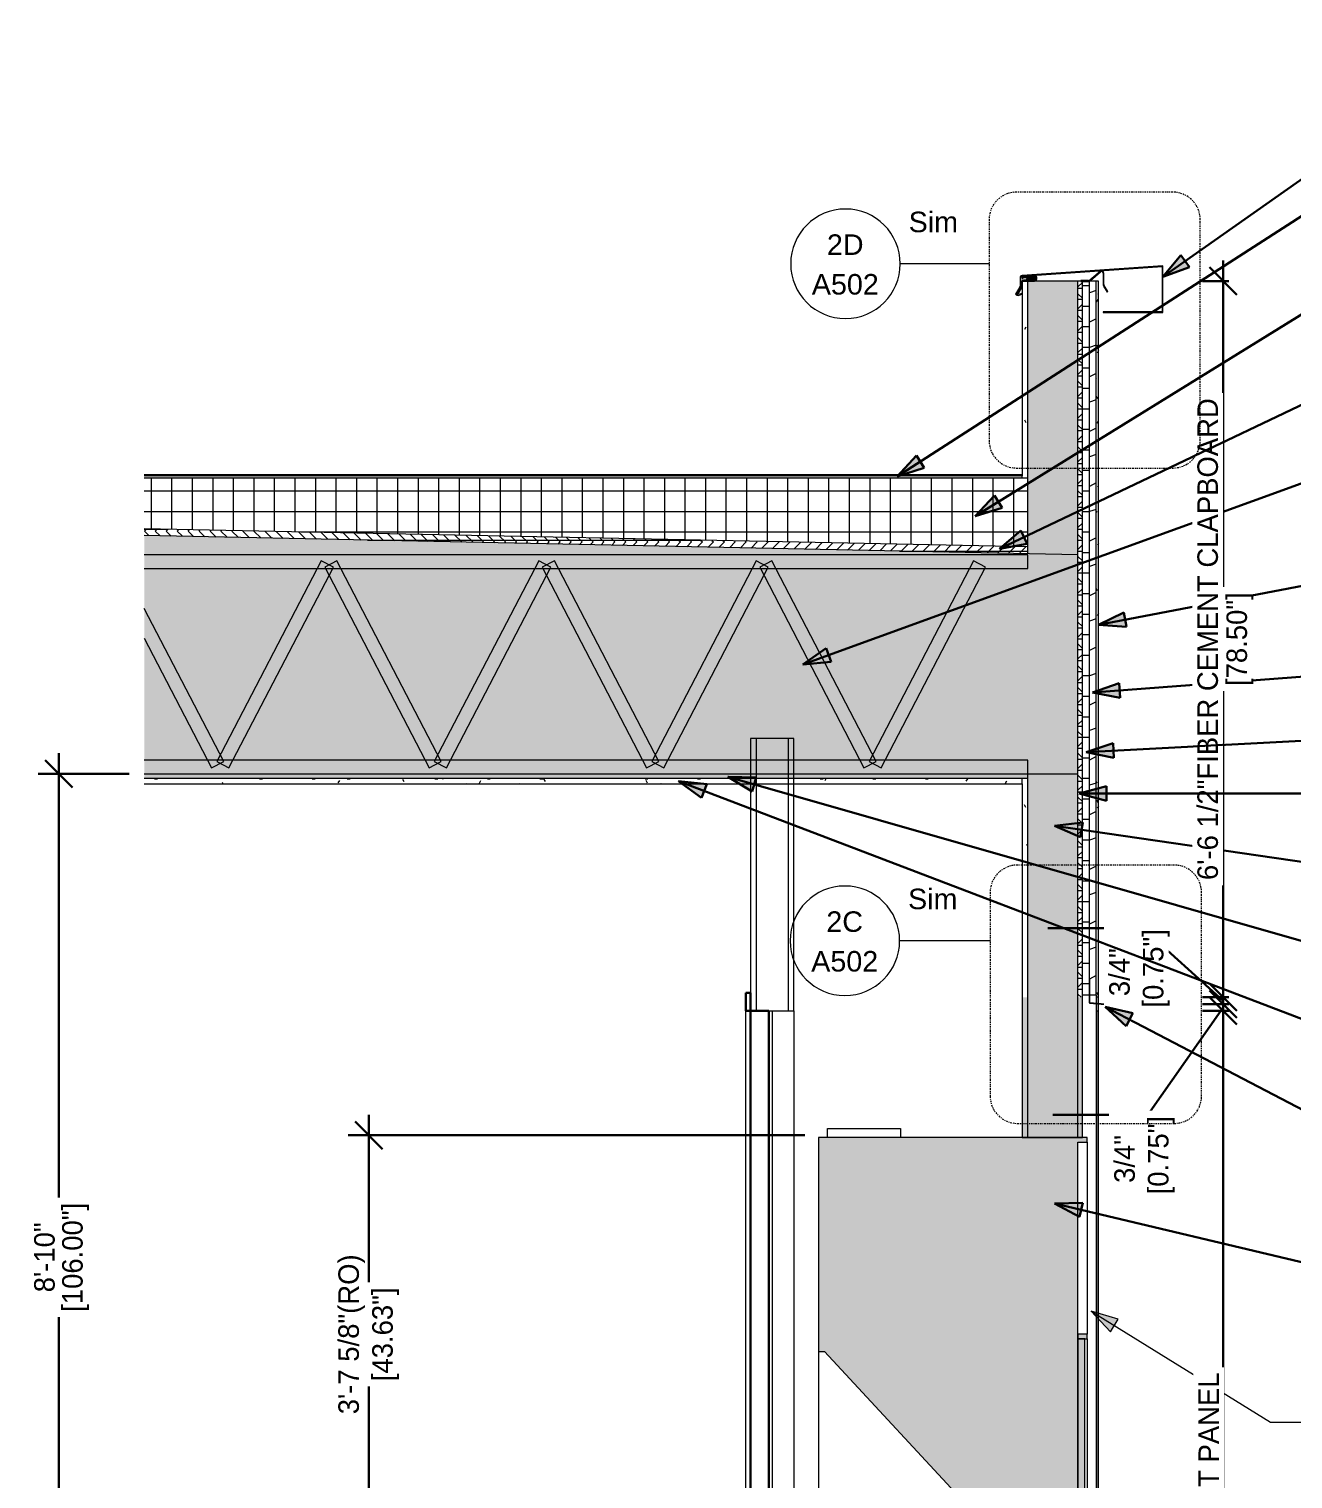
# Model space of a CAD drawing. Header units: inches. Extents: x 11989 to 12760, y -88 to 477.
# Drawn here: x 12000.9 to 12139.4, y 296.7 to 455.6 of the extents above; entities that cross this region are included whole.
import ezdxf

# ---------------------------------------------------------------- set-up
doc = ezdxf.new("R2010")
doc.units = ezdxf.units.IN
doc.header["$MEASUREMENT"] = 0
doc.linetypes.add('Dash Dot 3_16_', pattern=[0.3125, 0.1875, -0.0625, 0, -0.0625])
for name, color, linetype, lineweight in [('0-1', 7, 'Continuous', 5), ('0-2', 253, 'Continuous', 9), ('0-3', 55, 'Continuous', 9), ('A-ANNO-DIMS-1', 211, 'Continuous', 30), ('A-ANNO-NOTE', 131, 'Continuous', 9), ('A-ANNO-SYMB', 150, 'Continuous', 9), ('A-ANNO-SYMB-1', 150, 'Dash Dot 3_16_', 9), ('A-DOOR-1', 53, 'Continuous', 30), ('A-DOOR-FRAM-1', 53, 'Continuous', 30), ('A-DOOR-FRAM-2', 253, 'Continuous', 9), ('A-GENM', 5, 'Continuous', 9), ('A-GENM-1', 55, 'Continuous', 9), ('A-GENM-2', 253, 'Continuous', 9), ('A-GLAZ-1', 55, 'Continuous', 9), ('A-GLAZ-2', 45, 'Continuous', 9), ('A-GLAZ-3', 151, 'Continuous', 9), ('A-ROOF-1', 251, 'Continuous', 5), ('A-ROOF-2', 252, 'Continuous', 18), ('A-ROOF-3', 132, 'Continuous', 9), ('A-ROOF-4', 55, 'Continuous', 9), ('A-ROOF-PATT-1', 45, 'Continuous', 9), ('A-WALL-1', 253, 'Continuous', 9), ('A-WALL-2', 9, 'Continuous', 18), ('A-WALL-3', 254, 'Continuous', 9), ('A-WALL-5', 251, 'Continuous', 5), ('A-WALL-7', 55, 'Continuous', 9), ('A-WALL-8', 10, 'Continuous', 9), ('A-WALL-9', 113, 'Continuous', 9), ('A-WALL-PATT-1', 45, 'Continuous', 9), ('G-ANNO-TEXT', 231, 'Continuous', 30), ('S-BEAM-2', 7, 'Continuous', 9)]:
    doc.layers.add(name, color=color, linetype=linetype, lineweight=lineweight)
doc.styles.add('Arial', font='arial.ttf', dxfattribs={"height": 2.25})
doc.styles.add('Century Gothic', font='ufonts.com_century-gothic.ttf', dxfattribs={"height": 2.25})
doc.dimstyles.new('OD__1_16__Tol__', dxfattribs={"dimscale": 12, "dimtxt": 2.349379, "dimasz": 0.25, "dimexe": 0.1875, "dimexo": 0.125, "dimgap": 0.03125, "dimtad": 1, "dimdec": 4, "dimrnd": 0.0625, "dimzin": 3, "dimdsep": 46, "dimlunit": 4, "dimtxsty": 'Century Gothic', "dimblk1": 'OBLIQUE', "dimblk2": 'OBLIQUE', "dimsah": 1, "dimcen": 0.09, "dimdle": 0.1875, "dimazin": 0, "dimtfac": 1, "dimtdec": 4, "dimtix": 1, "dimtmove": 0, "dimatfit": 3, "dimfxl": 1, "dimtvp": 1, "dimtfill": 1, "dimfrac": 2, "dimtolj": 1, "dimtzin": 0, "dimlwd": 30, "dimlwe": 30, "dimarcsym": 2})
doc.dimstyles.new('OD__1_16__Tol___1', dxfattribs={"dimscale": 12, "dimtxt": 2.349379, "dimasz": 0.25, "dimexe": 0.1875, "dimexo": 0.125, "dimgap": 0.03125, "dimtad": 1, "dimdec": 4, "dimrnd": 0.0625, "dimzin": 3, "dimdsep": 46, "dimlunit": 4, "dimtxsty": 'Century Gothic', "dimblk1": 'OBLIQUE', "dimblk2": 'OBLIQUE', "dimsah": 1, "dimcen": 0.09, "dimdle": 0.1875, "dimazin": 0, "dimtfac": 1, "dimtdec": 4, "dimtix": 1, "dimtmove": 1, "dimatfit": 3, "dimfxl": 1, "dimtvp": 1, "dimtfill": 1, "dimfrac": 2, "dimtolj": 1, "dimtzin": 0, "dimlwd": 30, "dimlwe": 30, "dimarcsym": 2})
pattern_1 = [(0, (11008.554, 72), (0, 1.2), []), (315, (11008.554, 72), (1.1992531, 0), [1.696, -1.696]), (45, (11008.554, 72), (1.1992531, 0), [1.696, -1.696])]
pattern_2 = [(161.57, (11008.674, 72.12), (-0.960383694, -0.00039918), [0, -6.83, 0.758, 0]), (18.43, (11008.434, 72.12), (-0.960383694, 0.00039918), [0, -6.83, 0.758, 0]), (108.43, (11008.674, 72.12), (0.47951018, -2.4005264), [2.276, -5.312]), (71.57, (11008.434, 72.12), (0.47951018, 2.4005264), [2.276, -5.312])]
pattern_3 = [(0, (11008.554, 72), (7.68, 1.92), [0.317, -5.443, 0.317, -5.443, -30.72]), (0, (11008.554, 72), (7.68, 1.92), [-11.52, 0.317, -11.203, 0.317, -5.443, -13.44]), (0, (11008.554, 72), (7.68, 1.92), [-28.8, 0.317, -3.523, 0.317, -9.283]), (120, (11011.434, 72.96), (-5.5027688, 5.691075), [0.317, -5.443, 0.317, -5.443, -30.72]), (120, (11011.434, 72.96), (-5.5027688, 5.691075), [-11.52, 0.317, -11.203, 0.317, -5.443, -13.44]), (120, (11011.434, 72.96), (-5.5027688, 5.691075), [-28.8, 0.317, -3.523, 0.317, -9.283]), (240, (11012.394, 76.8), (-2.1772312, -7.611075), [0.317, -5.443, 0.317, -5.443, -30.72]), (240, (11012.394, 76.8), (-2.1772312, -7.611075), [-11.52, 0.317, -11.203, 0.317, -5.443, -13.44]), (240, (11012.394, 76.8), (-2.1772312, -7.611075), [-28.8, 0.317, -3.523, 0.317, -9.283])]
pattern_4 = [(0, (11008.554, 72), (0, 2.25), []), (90, (11008.554, 72), (-2.25, 1e-16), [])]

# ---------------------------------------------------------------- blocks, each defined once
blk = doc.blocks.new('SWING - SINGLE - FLUSH - SWING - 34_ x 80_ - WITH ACOUSTICAL SEAL-3983847-WALL SECTION - AT HVAC UNITS')
at = {"layer": 'A-DOOR-1'}
for p, q in [((12081.96, 216), (12079.96, 216)), ((12079.96, 216), (12079.96, 136)), ((12081.96, 136), (12081.96, 216)), ((12079.96, 136), (12081.96, 136))]:
    blk.add_line(p, q, dxfattribs=at)
at = {"layer": 'A-DOOR-FRAM-1'}
for p, q in [((12079.46, 218), (12079.46, 216)), ((12079.96, 218), (12079.46, 218)), ((12079.96, 216), (12079.96, 218)), ((12079.46, 216), (12079.96, 216))]:
    blk.add_line(p, q, dxfattribs=at)
at = {"layer": 'A-DOOR-FRAM-2'}
blk.add_line((12079.46, 136), (12079.46, 216), dxfattribs=at)
blk = doc.blocks.new('CTR - 1st Phase - Unit Layouts_rvt-1-WALL SECTION - AT HVAC UNITS')
at = {"layer": 'A-WALL-1'}
for p, q in [((12084.71, 377.87), (12079.96, 377.87)), ((12079.96, 377.87), (12079.96, 348)), ((12084.71, 348), (12084.71, 377.87)), ((12079.96, 348), (12084.71, 348))]:
    blk.add_line(p, q, dxfattribs=at)
at = {"layer": 'A-WALL-2'}
for p, q in [((12080.59, 377.87), (12080.59, 348)), ((12084.09, 377.87), (12084.09, 348))]:
    blk.add_line(p, q, dxfattribs=at)
at = {"layer": 'A-WALL-3'}
for p, q in [((12082.34, 348), (12082.34, 268)), ((12084.71, 348), (12084.71, 268))]:
    blk.add_line(p, q, dxfattribs=at)
at = {"layer": '0-2'}
blk.add_blockref('SWING - SINGLE - FLUSH - SWING - 34_ x 80_ - WITH ACOUSTICAL SEAL-3983847-WALL SECTION - AT HVAC UNITS', (0, 132), dxfattribs=at)
blk = doc.blocks.new('TRUSS - 24_-2435216-WALL SECTION - AT HVAC UNITS')
at = {"layer": 'S-BEAM-2'}
for p, q in [((12110.34, 266), (12013.52, 266)), ((12110.34, 264.5), (12110.34, 266)), ((12013.52, 264.5), (12110.34, 264.5)), ((12032.91, 265.35), (12021.47, 243.35)), ((12022.8, 242.65), (12034.24, 264.65)), ((12034.24, 264.65), (12032.91, 265.35)), ((12034.63, 265.35), (12033.3, 264.65)), ((12033.3, 264.65), (12044.73, 242.65)), ((12046.06, 243.35), (12034.63, 265.35)), ((12056.74, 265.35), (12045.3, 243.35)), ((12046.63, 242.65), (12058.07, 264.65)), ((12058.07, 264.65), (12056.74, 265.35)), ((12058.46, 265.35), (12057.13, 264.65)), ((12057.13, 264.65), (12068.56, 242.65)), ((12069.89, 243.35), (12058.46, 265.35)), ((12080.56, 265.35), (12069.13, 243.35)), ((12070.46, 242.65), (12081.9, 264.65)), ((12081.9, 264.65), (12080.56, 265.35)), ((12082.29, 265.35), (12080.96, 264.65)), ((12080.96, 264.65), (12092.39, 242.65)), ((12093.72, 243.35), (12082.29, 265.35)), ((12104.39, 265.35), (12092.96, 243.35)), ((12094.29, 242.65), (12105.72, 264.65)), ((12105.72, 264.65), (12104.39, 265.35)), ((12022.23, 243.35), (12013.52, 260.11)), ((12013.52, 256.86), (12020.9, 242.65)), ((12110.34, 243.5), (12013.52, 243.5)), ((12020.9, 242.65), (12022.23, 243.35)), ((12021.47, 243.35), (12022.8, 242.65)), ((12044.73, 242.65), (12046.06, 243.35)), ((12045.3, 243.35), (12046.63, 242.65)), ((12068.56, 242.65), (12069.89, 243.35)), ((12069.13, 243.35), (12070.46, 242.65)), ((12092.39, 242.65), (12093.72, 243.35)), ((12092.96, 243.35), (12094.29, 242.65)), ((12110.34, 242), (12110.34, 243.5)), ((12013.52, 242), (12110.34, 242))]:
    blk.add_line(p, q, dxfattribs=at)
blk = doc.blocks.new('CTR - 1st Phase - Structure_rvt-1-WALL SECTION - AT HVAC UNITS')
at = {"layer": '0-3'}
blk.add_blockref('TRUSS - 24_-2435216-WALL SECTION - AT HVAC UNITS', (0, 132), dxfattribs=at)
blk = doc.blocks.new('Basic Wall _ EXT - FIBER CEMENT - LARGE - ___-2162455-WALL SECTION - AT HVAC UNITS')
at = {"layer": 'A-WALL-8'}
h = blk.add_hatch(color=256, dxfattribs=at)
h.paths.add_polyline_path([(12118.81, 347.5), (12118.84, 347.5), (12118.84, 348.75), (12118.09, 348.82), (12118.09, 348.79), (12118.81, 348.72), (12118.81, 348)], flags=0)
h.paths.add_polyline_path([(12117.84, 348.81), (12117.84, 348.84), (12117.12, 348.9), (12117.11, 349.75), (12117.09, 349.75), (12117.09, 348.87), (12117.84, 348.81)], flags=0)
at = {"layer": 'A-WALL-9'}
for p, q in [((12117.09, 351.44), (12117.09, 348.87)), ((12117.12, 351.44), (12117.09, 351.44)), ((12117.12, 348.9), (12117.12, 351.44)), ((12117.09, 348.87), (12118.81, 348.72)), ((12118.84, 348.75), (12117.12, 348.9)), ((12118.81, 348.72), (12118.81, 347.5)), ((12118.84, 347.5), (12118.84, 348.75)), ((12118.81, 347.5), (12118.84, 347.5))]:
    blk.add_line(p, q, dxfattribs=at)
blk = doc.blocks.new('Basic Wall _ EXT - FIBER CEMENT - SMALL - ___-2145929-WALL SECTION - AT HVAC UNITS')
at = {"layer": 'A-WALL-8'}
h = blk.add_hatch(color=256, dxfattribs=at)
h.paths.add_polyline_path([(12118.59, 424.54), (12125.15, 424.54), (12125.15, 429.66), (12109.71, 428.6), (12109.56, 428.52), (12109.49, 428.35), (12109.48, 427.37), (12109.45, 427.3), (12108.98, 426.57), (12109.21, 426.44), (12109.29, 426.42), (12109.41, 426.44), (12109.68, 426.57), (12109.65, 426.64), (12109.38, 426.51), (12109.29, 426.5), (12109.21, 426.52), (12109.09, 426.6), (12109.52, 427.26), (12109.56, 427.35), (12109.57, 427.44), (12109.57, 428.35), (12109.61, 428.47), (12109.72, 428.52), (12125.07, 429.58), (12125.07, 424.62), (12118.59, 424.62)], flags=0)
h.paths.add_polyline_path([(12109.28, 426.59), (12109.68, 427.26), (12109.71, 427.34), (12109.71, 427.39), (12109.72, 428), (12111.06, 428), (12111.06, 428.08), (12109.89, 428.08), (12109.71, 428), (12109.64, 427.83), (12109.63, 427.33), (12109.6, 427.26), (12109.23, 426.63), (12109.28, 426.6)], flags=0)
h.paths.add_polyline_path([(12119.05, 426.79), (12119.12, 426.84), (12118.68, 427.56), (12118.67, 427.63), (12118.67, 428.86), (12118.63, 429), (12118.53, 429.09), (12118.39, 429.11), (12118.26, 429.05), (12117.11, 428.07), (12117.08, 428.06), (12116.99, 428.04), (12116.17, 428.04), (12116.17, 428), (12117.15, 428.01), (12117.21, 428.04), (12118.31, 428.99), (12118.49, 429.02), (12118.59, 428.86), (12118.59, 427.63), (12118.61, 427.54), (12118.64, 427.45)], flags=0)
h.paths.add_polyline_path([(12110.19, 428.16), (12111.34, 428.16), (12111.34, 428.44), (12109.78, 428.47), (12109.72, 428.27), (12109.79, 428.24), (12109.84, 428.39), (12111.26, 428.37), (12111.26, 428.23), (12110.19, 428.23)], flags=0)
at = {"layer": 'A-WALL-7'}
for p, q in [((12109.72, 427.39), (12109.72, 427.83)), ((12109.89, 428), (12110.34, 428)), ((12110.34, 428), (12111.06, 428))]:
    blk.add_line(p, q, dxfattribs=at)
at = {"layer": 'A-WALL-9'}
for p, q in [((12125.15, 429.66), (12109.71, 428.6)), ((12109.72, 428.52), (12125.07, 429.58)), ((12125.07, 429.58), (12125.07, 424.62)), ((12125.15, 424.54), (12125.15, 429.66)), ((12109.49, 428.35), (12109.49, 427.44)), ((12109.57, 427.44), (12109.57, 428.35)), ((12109.64, 427.83), (12109.64, 427.39)), ((12109.78, 428.47), (12109.72, 428.27)), ((12109.72, 428.27), (12109.79, 428.24)), ((12111.34, 428.44), (12109.78, 428.47)), ((12109.79, 428.24), (12109.84, 428.39)), ((12109.84, 428.39), (12111.26, 428.37)), ((12111.06, 428.08), (12109.89, 428.08)), ((12111.26, 428.23), (12110.19, 428.23)), ((12110.19, 428.23), (12110.19, 428.16)), ((12110.19, 428.16), (12111.34, 428.16)), ((12111.06, 428), (12111.06, 428.08)), ((12111.26, 428.37), (12111.26, 428.23)), ((12111.34, 428.16), (12111.34, 428.44)), ((12116.99, 428.04), (12116.17, 428.04)), ((12116.17, 428.04), (12116.17, 427.96)), ((12116.17, 427.96), (12116.99, 427.96)), ((12118.26, 429.05), (12117.15, 428.1)), ((12117.21, 428.04), (12118.31, 428.99)), ((12118.59, 428.86), (12118.59, 427.63)), ((12118.67, 427.63), (12118.67, 428.86)), ((12119.12, 426.84), (12118.71, 427.5)), ((12109.45, 427.3), (12108.98, 426.57)), ((12108.98, 426.57), (12109.17, 426.45)), ((12109.09, 426.6), (12109.52, 427.26)), ((12109.21, 426.52), (12109.09, 426.6)), ((12109.6, 427.26), (12109.22, 426.63)), ((12109.22, 426.63), (12109.28, 426.59)), ((12109.28, 426.59), (12109.67, 427.22)), ((12109.65, 426.64), (12109.38, 426.51)), ((12109.41, 426.44), (12109.68, 426.57)), ((12109.68, 426.57), (12109.65, 426.64)), ((12118.64, 427.45), (12119.05, 426.79)), ((12119.05, 426.79), (12119.12, 426.84)), ((12125.07, 424.62), (12118.59, 424.62)), ((12118.59, 424.62), (12118.59, 424.54)), ((12118.59, 424.54), (12125.15, 424.54))]:
    blk.add_line(p, q, dxfattribs=at)
for centre, radius, start, end in [((12118.42, 428.86), 0.25, 0, 130.7229), ((12109.74, 428.35), 0.25, 96.9295, 180), ((12109.74, 428.35), 0.171, 97.5543, 180), ((12109.89, 427.83), 0.25, 90, 180), ((12109.89, 427.83), 0.171, 90, 180), ((12116.99, 428.29), 0.25, 270, 310.7229), ((12116.99, 428.29), 0.329, 270, 310.7229), ((12118.42, 428.86), 0.171, 0, 130.7229), ((12118.92, 427.63), 0.329, 180, 211.7619), ((12118.92, 427.63), 0.25, 180, 211.7619), ((12109.3, 426.67), 0.25, 237.9895, 295.8255), ((12109.3, 426.67), 0.171, 237.9895, 295.8255), ((12109.24, 427.44), 0.25, 327.174, 0), ((12109.24, 427.44), 0.329, 327.174, 0), ((12109.39, 427.39), 0.25, 328.5676, 0), ((12109.39, 427.39), 0.329, 328.5676, 0)]:
    blk.add_arc(centre, radius, start, end, dxfattribs=at)
blk = doc.blocks.new('Perforated Panel at Magic-Pak - hvac panel - 3rd floor-2505074-WALL SECTION - AT HVAC UNITS')
at = {"layer": 'A-GLAZ-2'}
h = blk.add_hatch(dxfattribs=at)
h.set_pattern_fill('FP_2', color=256, style=0, pattern_type=2)
h.set_pattern_definition([(135, (11008.554, 72), (-1.0606602, -1.0606602), [])])
h.paths.add_polyline_path([(12118.03, 228), (12118.09, 228), (12118.09, 348), (12118.03, 348), (12118.03, 233.09)], flags=0)
at = {"layer": 'A-GLAZ-3'}
for p, q in [((12118.09, 348), (12118.03, 348)), ((12118.03, 348), (12118.03, 228)), ((12118.09, 228), (12118.09, 348)), ((12118.03, 228), (12118.09, 228))]:
    blk.add_line(p, q, dxfattribs=at)
blk = doc.blocks.new('V-Series_EWC4_SPVU_RFA_2015 - 2ND AND 3RD FLOOR-2226480-WALL SECTION - AT HVAC UNITS')
at = {"layer": 'A-GENM-2'}
for points in [[(12102.05, 291), (12116.84, 291), (12116.84, 292), (12115.84, 292), (12115.84, 333.62), (12116.84, 333.62), (12116.84, 334.12), (12087.4, 334.12), (12087.4, 310.66), (12088.06, 310.66), (12105.38, 292), (12087.65, 292), (12087.65, 294), (12087.4, 294), (12087.4, 291), (12088.06, 291)], [(12116.59, 292.5), (12116.59, 312.06), (12115.84, 312.06), (12115.84, 292.5), (12116.34, 292.5)]]:
    blk.add_hatch(color=256, dxfattribs=at).paths.add_polyline_path(points, flags=0)
h = blk.add_hatch(color=256, dxfattribs=at)
h.paths.add_polyline_path([(12115.84, 292), (12116.84, 292), (12116.84, 292.5), (12115.84, 292.5)], flags=0)
h.paths.add_polyline_path([(12115.84, 312.06), (12116.84, 312.06), (12116.84, 312.56), (12115.84, 312.56)], flags=0)
at = {"layer": 'A-GENM'}
for p, q in [((12116.84, 334.12), (12087.4, 334.12)), ((12087.4, 334.12), (12087.4, 310.66)), ((12116.84, 333.62), (12116.84, 334.12)), ((12115.84, 292), (12115.84, 333.62)), ((12115.84, 333.62), (12116.84, 333.62)), ((12115.84, 312.56), (12115.84, 312.06)), ((12116.84, 312.56), (12115.84, 312.56)), ((12115.84, 312.06), (12115.84, 292.5)), ((12116.59, 312.06), (12115.84, 312.06)), ((12115.84, 312.06), (12116.84, 312.06)), ((12116.59, 292.5), (12116.59, 312.06)), ((12116.84, 312.06), (12116.84, 312.56)), ((12087.4, 310.66), (12088.06, 310.66)), ((12088.06, 310.66), (12105.38, 292)), ((12087.65, 294), (12087.4, 294)), ((12087.4, 294), (12087.4, 291)), ((12087.65, 292), (12087.65, 294)), ((12115.84, 292.5), (12116.59, 292.5)), ((12115.84, 292.5), (12115.84, 292)), ((12116.84, 292.5), (12115.84, 292.5)), ((12116.84, 292), (12116.84, 292.5)), ((12087.4, 291), (12116.84, 291)), ((12105.38, 292), (12087.65, 292)), ((12094.4, 292), (12088.4, 292)), ((12088.4, 292), (12088.4, 291)), ((12088.4, 291), (12094.4, 291)), ((12094.4, 291), (12094.4, 292)), ((12115.84, 292), (12116.84, 292)), ((12116.84, 292), (12115.84, 292)), ((12116.84, 291), (12116.84, 292))]:
    blk.add_line(p, q, dxfattribs=at)
at = {"layer": 'A-GENM-1'}
for p, q in [((12088.4, 335.12), (12096.4, 335.12)), ((12088.4, 334.12), (12088.4, 335.12)), ((12096.4, 335.12), (12096.4, 334.12)), ((12116.84, 333.62), (12116.84, 312.56)), ((12116.84, 312.06), (12116.84, 292.5)), ((12087.4, 310.66), (12087.4, 294))]:
    blk.add_line(p, q, dxfattribs=at)
blk = doc.blocks.new('_Oblique')
at = {"color": 0, "linetype": 'ByBlock', "lineweight": -2}
blk.add_line((-0.5, -0.5), (0.5, 0.5), dxfattribs=at)
blk = doc.blocks.new('DIMBLOCK1-WALL SECTION - AT HVAC UNITS')
at = {"layer": 'A-ANNO-DIMS-1', "color": 0, "lineweight": 30, "transparency": 16777216}
for p, q in [((12131.75, 430.25), (12131.75, 347.25)), ((12132.37, 428), (12129.5, 428)), ((12132.37, 349.5), (12129.5, 349.5))]:
    blk.add_line(p, q, dxfattribs=at)
at = {"layer": 'Defpoints', "color": 0, "transparency": 16777216}
for p in [(12133.87, 428), (12131.75, 349.5), (12133.87, 349.5)]:
    blk.add_point(p, dxfattribs=at)
at = {"layer": 'A-ANNO-DIMS-1', "color": 0, "lineweight": 30, "transparency": 16777216, "xscale": 3, "yscale": 3, "zscale": 3}
for p, rotation in [((12131.75, 428), 90), ((12131.75, 349.5), 270)]:
    blk.add_blockref('_Oblique', p, dxfattribs=dict(at, rotation=rotation))
at = {"layer": 'A-ANNO-DIMS-1', "color": 0, "transparency": 16777216, "insert": (12130.07, 388.75), "char_height": 2.25, "attachment_point": 5, "rotation": 90, "style": 'Century Gothic', "bg_fill": 3, "box_fill_scale": 1.25, "bg_fill_color": 256, "bg_fill_true_color": 13158600, "bg_fill_transparency": 0}
blk.add_mtext('\\A1;6\'-6 1/2"FIBER CEMENT CLAPBOARD', dxfattribs=at)
at = {"layer": 'A-ANNO-DIMS-1', "color": 0, "transparency": 16777216, "insert": (12133.58, 388.75), "char_height": 2.25, "attachment_point": 5, "rotation": 90, "style": 'Century Gothic', "bg_fill": 3, "box_fill_scale": 1.25, "bg_fill_color": 256, "bg_fill_true_color": 13158600, "bg_fill_transparency": 0}
blk.add_mtext('\\A1;[78.50"]', dxfattribs=at)
blk = doc.blocks.new('DIMBLOCK2-WALL SECTION - AT HVAC UNITS')
at = {"layer": 'A-ANNO-DIMS-1', "color": 0, "lineweight": 30, "transparency": 16777216}
for p, q in [((12122.95, 357.08), (12112.53, 357.08)), ((12131.75, 349.12), (12122.95, 357.08)), ((12131.75, 351.75), (12131.75, 346.5)), ((12132.37, 349.5), (12129.5, 349.5)), ((12132.37, 348.75), (12129.5, 348.75))]:
    blk.add_line(p, q, dxfattribs=at)
at = {"layer": 'Defpoints', "color": 0, "transparency": 16777216}
for p in [(12131.75, 348.75), (12133.87, 349.5), (12133.87, 348.75)]:
    blk.add_point(p, dxfattribs=at)
at = {"layer": 'A-ANNO-DIMS-1', "color": 0, "lineweight": 30, "transparency": 16777216, "xscale": 3, "yscale": 3, "zscale": 3}
for p, rotation in [((12131.75, 349.5), 90), ((12131.75, 348.75), 270)]:
    blk.add_blockref('_Oblique', p, dxfattribs=dict(at, rotation=rotation))
at = {"layer": 'A-ANNO-DIMS-1', "color": 0, "transparency": 16777216, "insert": (12122.57, 352.25), "char_height": 2.25, "attachment_point": 5, "rotation": 90, "line_spacing_factor": 0.984502, "style": 'Century Gothic', "bg_fill": 3, "box_fill_scale": 1.25, "bg_fill_color": 256, "bg_fill_true_color": 13158600, "bg_fill_transparency": 0}
blk.add_mtext('\\A1;3/4"\\P [0.75"]', dxfattribs=at)
blk = doc.blocks.new('DIMBLOCK3-WALL SECTION - AT HVAC UNITS')
at = {"layer": 'A-ANNO-DIMS-1', "color": 0, "lineweight": 30, "transparency": 16777216}
for p, q in [((12131.75, 348.75), (12131.75, 351.75)), ((12131.75, 348.37), (12123.5, 336.61)), ((12132.37, 348.75), (12129.5, 348.75)), ((12131.75, 348.75), (12131.75, 348)), ((12131.75, 348.75), (12131.75, 348)), ((12132.37, 348), (12129.5, 348)), ((12131.75, 348), (12131.75, 345)), ((12123.5, 336.61), (12113.09, 336.61))]:
    blk.add_line(p, q, dxfattribs=at)
at = {"layer": 'Defpoints', "color": 0, "transparency": 16777216}
for p in [(12133.87, 348.75), (12131.75, 348), (12133.87, 348)]:
    blk.add_point(p, dxfattribs=at)
at = {"layer": 'A-ANNO-DIMS-1', "color": 0, "lineweight": 30, "transparency": 16777216, "xscale": 3, "yscale": 3, "zscale": 3}
for p, rotation in [((12131.75, 348.75), 270), ((12131.75, 348), 90)]:
    blk.add_blockref('_Oblique', p, dxfattribs=dict(at, rotation=rotation))
at = {"layer": 'A-ANNO-DIMS-1', "color": 0, "transparency": 16777216, "insert": (12123.13, 331.78), "char_height": 2.25, "attachment_point": 5, "rotation": 90, "line_spacing_factor": 0.984502, "style": 'Century Gothic', "bg_fill": 3, "box_fill_scale": 1.25, "bg_fill_color": 256, "bg_fill_true_color": 13158600, "bg_fill_transparency": 0}
blk.add_mtext('\\A1;3/4"\\P [0.75"]', dxfattribs=at)
blk = doc.blocks.new('DIMBLOCK4-WALL SECTION - AT HVAC UNITS')
at = {"layer": 'A-ANNO-DIMS-1', "color": 0, "lineweight": 30, "transparency": 16777216}
for p, q in [((12131.75, 350.25), (12131.75, 225.75)), ((12132.37, 348), (12129.5, 348)), ((12132.37, 228), (12129.5, 228))]:
    blk.add_line(p, q, dxfattribs=at)
at = {"layer": 'Defpoints', "color": 0, "transparency": 16777216}
for p in [(12133.87, 348), (12131.75, 228), (12133.87, 228)]:
    blk.add_point(p, dxfattribs=at)
at = {"layer": 'A-ANNO-DIMS-1', "color": 0, "lineweight": 30, "transparency": 16777216, "xscale": 3, "yscale": 3, "zscale": 3}
for p, rotation in [((12131.75, 348), 90), ((12131.75, 228), 270)]:
    blk.add_blockref('_Oblique', p, dxfattribs=dict(at, rotation=rotation))
at = {"layer": 'A-ANNO-DIMS-1', "color": 0, "transparency": 16777216, "insert": (12130.19, 288), "char_height": 2.25, "attachment_point": 5, "rotation": 90, "style": 'Century Gothic', "bg_fill": 3, "box_fill_scale": 1.25, "bg_fill_color": 256, "bg_fill_true_color": 13158600, "bg_fill_transparency": 0}
blk.add_mtext('\\A1;10\'-0"FIBER CEMENT PANEL', dxfattribs=at)
at = {"layer": 'A-ANNO-DIMS-1', "color": 0, "transparency": 16777216, "insert": (12133.58, 288), "char_height": 2.25, "attachment_point": 5, "rotation": 90, "style": 'Century Gothic', "bg_fill": 3, "box_fill_scale": 1.25, "bg_fill_color": 256, "bg_fill_true_color": 13158600, "bg_fill_transparency": 0}
blk.add_mtext('\\A1;[120.00"]', dxfattribs=at)
blk = doc.blocks.new('Section - Callout Head-565430-WALL SECTION - AT HVAC UNITS')
at = {"layer": 'A-ANNO-SYMB'}
for start, end in [(0, 180), (180, 0)]:
    blk.add_arc((12090.36, 429.89), 6, start, end, dxfattribs=at)
at = {"layer": 'A-ANNO-SYMB', "insert": (12179.33, 431.29), "char_height": 2.25, "width": 3.8632, "attachment_point": 1, "style": 'Century Gothic'}
blk.add_mtext('---', dxfattribs=at)
blk = doc.blocks.new('DIMBLOCK11-WALL SECTION - AT HVAC UNITS')
at = {"layer": 'A-ANNO-DIMS-1', "color": 0, "lineweight": 30, "transparency": 16777216}
for p, q in [((12004.14, 376.25), (12004.14, 265.75)), ((12011.86, 374), (12001.89, 374)), ((12004.77, 268), (12001.89, 268))]:
    blk.add_line(p, q, dxfattribs=at)
at = {"layer": 'Defpoints', "color": 0, "transparency": 16777216}
for p in [(12013.36, 374), (12004.14, 268), (12006.27, 268)]:
    blk.add_point(p, dxfattribs=at)
at = {"layer": 'A-ANNO-DIMS-1', "color": 0, "lineweight": 30, "transparency": 16777216, "xscale": 3, "yscale": 3, "zscale": 3}
for p, rotation in [((12004.14, 374), 90), ((12004.14, 268), 270)]:
    blk.add_blockref('_Oblique', p, dxfattribs=dict(at, rotation=rotation))
at = {"layer": 'A-ANNO-DIMS-1', "color": 0, "transparency": 16777216, "insert": (12002.59, 321), "char_height": 2.25, "attachment_point": 5, "rotation": 90, "style": 'Century Gothic', "bg_fill": 3, "box_fill_scale": 1.25, "bg_fill_color": 256, "bg_fill_true_color": 13158600, "bg_fill_transparency": 0}
blk.add_mtext('\\A1;8\'-10"', dxfattribs=at)
at = {"layer": 'A-ANNO-DIMS-1', "color": 0, "transparency": 16777216, "insert": (12005.98, 321), "char_height": 2.25, "attachment_point": 5, "rotation": 90, "style": 'Century Gothic', "bg_fill": 3, "box_fill_scale": 1.25, "bg_fill_color": 256, "bg_fill_true_color": 13158600, "bg_fill_transparency": 0}
blk.add_mtext('\\A1;[106.00"]', dxfattribs=at)
blk = doc.blocks.new('DIMBLOCK18-WALL SECTION - AT HVAC UNITS')
at = {"layer": 'A-ANNO-DIMS-1', "color": 0, "lineweight": 30, "transparency": 16777216}
for p, q in [((12038.13, 336.62), (12038.13, 288.5)), ((12085.9, 334.37), (12035.88, 334.37)), ((12085.9, 290.75), (12035.88, 290.75))]:
    blk.add_line(p, q, dxfattribs=at)
at = {"layer": 'Defpoints', "color": 0, "transparency": 16777216}
for p in [(12087.4, 334.37), (12038.13, 290.75), (12087.4, 290.75)]:
    blk.add_point(p, dxfattribs=at)
at = {"layer": 'A-ANNO-DIMS-1', "color": 0, "lineweight": 30, "transparency": 16777216, "xscale": 3, "yscale": 3, "zscale": 3}
for p, rotation in [((12038.13, 334.37), 90), ((12038.13, 290.75), 270)]:
    blk.add_blockref('_Oblique', p, dxfattribs=dict(at, rotation=rotation))
at = {"layer": 'A-ANNO-DIMS-1', "color": 0, "transparency": 16777216, "insert": (12036.25, 312.56), "char_height": 2.25, "attachment_point": 5, "rotation": 90, "style": 'Century Gothic', "bg_fill": 3, "box_fill_scale": 1.25, "bg_fill_color": 256, "bg_fill_true_color": 13158600, "bg_fill_transparency": 0}
blk.add_mtext('\\A1;3\'-7 5/8"(RO)', dxfattribs=at)
at = {"layer": 'A-ANNO-DIMS-1', "color": 0, "transparency": 16777216, "insert": (12039.96, 312.56), "char_height": 2.25, "attachment_point": 5, "rotation": 90, "style": 'Century Gothic', "bg_fill": 3, "box_fill_scale": 1.25, "bg_fill_color": 256, "bg_fill_true_color": 13158600, "bg_fill_transparency": 0}
blk.add_mtext('\\A1;[43.63"]', dxfattribs=at)

msp = doc.modelspace()

# ---------------------------------------------------------------- hatches: boundary and pattern name
at = {"layer": 'A-ANNO-NOTE'}
msp.add_hatch(color=256, dxfattribs=at).paths.add_polyline_path([(12117.26999, 315.10753), (12119.39854, 312.84579), (12120.24424, 314.21308)], flags=0)
at = {"layer": 'A-ROOF-1'}
msp.add_hatch(color=256, dxfattribs=at).paths.add_polyline_path([(12109.7144, 373.49998), (12110.3394, 373.49998), (12110.3394, 373.99998), (12013.52155, 373.99998), (12013.52155, 373.49998), (12102.04955, 373.49998)], flags=0)
at = {"layer": 'A-ROOF-2'}
msp.add_hatch(color=256, dxfattribs=at).paths.add_polyline_path([(12109.7144, 406.39472), (12109.7144, 406.64476), (12013.52155, 406.64476), (12013.52155, 406.39472), (12102.04955, 406.39472)], flags=0)
at = {"layer": 'A-ROOF-PATT-1'}
h = msp.add_hatch(dxfattribs=at)
h.set_pattern_fill('FP_7', color=256, style=0, pattern_type=2)
h.set_pattern_definition(pattern_4)
h.paths.add_polyline_path([(12102.04955, 402.52279), (12110.3394, 402.52279), (12110.3394, 406.39472), (12013.52155, 406.39472), (12013.52155, 402.52279)], flags=0)
h = msp.add_hatch(dxfattribs=at)
h.set_pattern_fill('FP_7', color=256, style=0, pattern_type=2)
h.set_pattern_definition(pattern_4)
h.paths.add_polyline_path([(12110.3394, 398.86204), (12110.3394, 402.52279), (12013.52155, 402.52279), (12013.52155, 400.85415), (12102.04955, 399.03261)], flags=0)
h = msp.add_hatch(dxfattribs=at)
h.set_pattern_fill('FP_4', color=256, style=0, pattern_type=2)
h.set_pattern_definition(pattern_1)
h.paths.add_polyline_path([(12110.3394, 398.11188), (12110.3394, 398.86204), (12013.52155, 400.85415), (12013.52155, 400.10399), (12102.04955, 398.28245)], flags=0)
h = msp.add_hatch(dxfattribs=at)
h.set_pattern_fill('FP_1', color=256, style=0, pattern_type=2)
h.set_pattern_definition(pattern_2)
h.paths.add_polyline_path([(12102.04955, 373.99998), (12115.8394, 373.99998), (12115.8394, 397.99871), (12013.52155, 400.10399), (12013.52155, 373.99998)], flags=0)
h = msp.add_hatch(dxfattribs=at)
h.set_pattern_fill('FP_5', color=256, style=0, pattern_type=2)
h.set_pattern_definition(pattern_3)
h.paths.add_polyline_path([(12109.7144, 372.87498), (12109.7144, 373.49998), (12013.52155, 373.49998), (12013.52155, 372.87498), (12102.04955, 372.87498)], flags=0)
at = {"layer": 'A-WALL-5'}
h = msp.add_hatch(color=256, dxfattribs=at)
h.paths.add_polyline_path([(12117.8394, 226.5), (12118.0894, 226.5), (12118.0894, 228), (12117.8394, 228)], flags=0)
h.paths.add_polyline_path([(12118.0269, 348), (12118.0894, 348), (12118.0894, 349.5), (12117.8394, 349.5), (12117.8394, 348)], flags=0)
at = {"layer": 'A-WALL-PATT-1'}
h = msp.add_hatch(dxfattribs=at)
h.set_pattern_fill('FP_5', color=256, style=0, pattern_type=2)
h.set_pattern_definition(pattern_3)
h.paths.add_polyline_path([(12110.3394, 349.5), (12110.3394, 373.49998), (12109.7144, 373.49998), (12109.7144, 349.5)], flags=0)
h.paths.add_polyline_path([(12109.7144, 406.39472), (12110.3394, 406.39472), (12110.3394, 428), (12109.7144, 428), (12109.7144, 406.64476)], flags=0)
h = msp.add_hatch(dxfattribs=at)
h.set_pattern_fill('FP_1', color=256, style=0, pattern_type=2)
h.set_pattern_definition(pattern_2)
h.paths.add_polyline_path([(12115.8394, 349.5), (12115.8394, 373.99998), (12110.3394, 373.99998), (12110.3394, 349.5)], flags=0)
h.paths.add_polyline_path([(12115.8394, 397.99871), (12115.8394, 428), (12110.3394, 428), (12110.3394, 398.11188), (12115.77768, 397.99998)], flags=0)
h = msp.add_hatch(dxfattribs=at)
h.set_pattern_fill('FP_4', color=256, style=0, pattern_type=2)
h.set_pattern_definition(pattern_1)
h.paths.add_polyline_path([(12116.3394, 349.5), (12116.3394, 428), (12115.8394, 428), (12115.8394, 349.5)], flags=0)
h = msp.add_hatch(dxfattribs=at)
h.set_pattern_fill('FP_7', color=256, style=0, pattern_type=2)
h.set_pattern_definition(pattern_4)
h.paths.add_polyline_path([(12116.3394, 349.75), (12117.0894, 349.75), (12117.0894, 428), (12116.3394, 428), (12116.3394, 352.0215)], flags=0)
h = msp.add_hatch(dxfattribs=at)
h.set_pattern_fill('FP_6', color=256, style=0, pattern_type=2)
h.set_pattern_definition([(216.87, (11010.954, 78), (17.9999786, 12.0000322), [3, -27]), (206.565, (11014.554, 76.2), (-6.00027, -5.999812), [6.708, -6.708]), (198.435, (11014.554, 73.2), (-12.000522, -5.9998), [3.795, -15.179])])
h.paths.add_polyline_path([(12117.8394, 349.75), (12117.8394, 428), (12117.0894, 428), (12117.0894, 349.75)], flags=0)
h = msp.add_hatch(dxfattribs=at)
h.set_pattern_fill('FP_3', color=256, style=0, pattern_type=2)
h.set_pattern_definition([(0, (11008.554, 72), (3.84, 0.96), [0.317, -2.563, 0.317, -2.563, -15.36]), (0, (11008.554, 72), (3.84, 0.96), [-5.76, 0.317, -5.443, 0.317, -2.563, -6.72]), (0, (11008.554, 72), (3.84, 0.96), [-14.4, 0.317, -1.603, 0.317, -4.483]), (120, (11009.994, 72.48), (-2.7513844, 2.84553755), [0.317, -2.563, 0.317, -2.563, -15.36]), (120, (11009.994, 72.48), (-2.7513844, 2.84553755), [-5.76, 0.317, -5.443, 0.317, -2.563, -6.72]), (120, (11009.994, 72.48), (-2.7513844, 2.84553755), [-14.4, 0.317, -1.603, 0.317, -4.483]), (240, (11010.474, 74.4), (-1.0886156, -3.80553755), [0.317, -2.563, 0.317, -2.563, -15.36]), (240, (11010.474, 74.4), (-1.0886156, -3.80553755), [-5.76, 0.317, -5.443, 0.317, -2.563, -6.72]), (240, (11010.474, 74.4), (-1.0886156, -3.80553755), [-14.4, 0.317, -1.603, 0.317, -4.483])])
h.paths.add_polyline_path([(12118.0894, 349.5), (12118.0894, 428), (12117.8394, 428), (12117.8394, 349.5)], flags=0)
h = msp.add_hatch(dxfattribs=at)
h.set_pattern_fill('FP_5', color=256, style=0, pattern_type=2)
h.set_pattern_definition(pattern_3)
h.paths.add_polyline_path([(12110.3394, 135.625), (12110.3394, 159), (12109.7144, 159), (12109.7144, 135.625)], flags=0)
h.paths.add_polyline_path([(12110.3394, 202.125), (12110.3394, 241.5), (12109.7144, 241.5), (12109.7144, 202.125)], flags=0)
h.paths.add_polyline_path([(12109.7144, 267.625), (12110.3394, 267.625), (12110.3394, 291), (12109.7144, 291), (12109.7144, 268)], flags=0)
h.paths.add_polyline_path([(12109.7144, 334.125), (12110.3394, 334.125), (12110.3394, 349.5), (12109.7144, 349.5)], flags=0)
h = msp.add_hatch(dxfattribs=at)
h.set_pattern_fill('FP_1', color=256, style=0, pattern_type=2)
h.set_pattern_definition(pattern_2)
h.paths.add_polyline_path([(12115.79592, 134), (12115.8394, 134), (12115.8394, 159), (12110.3394, 159), (12110.3394, 134), (12113.11555, 134)], flags=0)
h.paths.add_polyline_path([(12110.3394, 202.125), (12115.8394, 202.125), (12115.8394, 242), (12110.3394, 242), (12110.3394, 225.164)], flags=0)
h.paths.add_polyline_path([(12110.3394, 266), (12115.8394, 266), (12115.8394, 291), (12110.3394, 291), (12110.3394, 266.75)], flags=0)
h.paths.add_polyline_path([(12115.8394, 334.125), (12115.8394, 349.5), (12110.3394, 349.5), (12110.3394, 334.125)], flags=0)
h = msp.add_hatch(dxfattribs=at)
h.set_pattern_fill('FP_4', color=256, style=0, pattern_type=2)
h.set_pattern_definition(pattern_1)
h.paths.add_polyline_path([(12116.3394, 110), (12116.3394, 159), (12115.8394, 159), (12115.8394, 110)], flags=0)
h.paths.add_polyline_path([(12116.3394, 202.125), (12116.3394, 291), (12115.8394, 291), (12115.8394, 202.125)], flags=0)
h.paths.add_polyline_path([(12116.3394, 334.125), (12116.3394, 349.5), (12115.8394, 349.5), (12115.8394, 334.125)], flags=0)
at = {"layer": 'G-ANNO-TEXT'}
for points in [[(12096.04286, 406.58655), (12099.00032, 407.53501), (12098.12986, 408.88667)], [(12104.57487, 402.23144), (12107.54925, 403.12542), (12106.70377, 404.49284)], [(12107.2334, 398.63951), (12110.28724, 399.20543), (12109.59515, 400.65653)], [(12118.07591, 390.33593), (12121.17337, 390.10807), (12120.87232, 391.68732)], [(12085.68791, 385.98405), (12088.78208, 386.2529), (12088.23311, 387.76397)], [(12117.42656, 382.89911), (12120.47878, 382.32451), (12120.35716, 383.9276)], [(12116.7486, 376.37188), (12119.78654, 375.72605), (12119.70245, 377.33154)], [(12077.46201, 373.65395), (12080.125, 372.0556), (12080.5674, 373.60123)], [(12072.07056, 373.1705), (12074.58746, 371.35077), (12075.16012, 372.85302)], [(12115.96986, 371.82236), (12118.96986, 371.01851), (12118.96986, 372.62621)], [(12113.27235, 368.27883), (12116.12526, 367.0512), (12116.35686, 368.64212)], [(12113.27235, 326.89262), (12116.00621, 325.41879), (12116.37686, 326.98317)]]:
    msp.add_hatch(color=256, dxfattribs=at).paths.add_polyline_path(points, flags=0)

# ---------------------------------------------------------------- linework, layer by layer
at = {"layer": 'A-ANNO-NOTE'}
for p, q in [((12117.26999, 315.10753), (12119.39854, 312.84579)), ((12120.24424, 314.21308), (12117.26999, 315.10753)), ((12117.26999, 315.10753), (12136.95763, 302.93025)), ((12119.39854, 312.84579), (12120.24424, 314.21308)), ((12136.95763, 302.93025), (12175.17199, 302.93025))]:
    msp.add_line(p, q, dxfattribs=at)
at = {"layer": 'A-ANNO-SYMB'}
for p, q in [((12106.10465, 429.8874), (12096.35707, 429.8874)), ((12106.21326, 355.69142), (12096.29364, 355.69142))]:
    msp.add_line(p, q, dxfattribs=at)
at = {"layer": 'A-ANNO-SYMB-1'}
for p, q in [((12126.23313, 437.7418), (12109.10465, 437.7418)), ((12106.10465, 434.7418), (12106.10465, 410.50224)), ((12106.21326, 360.98987), (12106.21326, 338.67273))]:
    msp.add_line(p, q, dxfattribs=at)
for centre, start, end in [((12109.10465, 434.7418), 90, 180), ((12126.23313, 434.7418), 0, 90), ((12109.10465, 410.50224), 180, 270), ((12109.21326, 360.98987), 90, 180), ((12109.21326, 338.67273), 180, 270)]:
    msp.add_arc(centre, 3, start, end, dxfattribs=at)
at = {"layer": 'A-ROOF-3'}
for p, q in [((12109.7144, 406.64476), (12013.52155, 406.64476)), ((12110.3394, 406.39472), (12013.52155, 406.39472)), ((12109.7144, 406.39472), (12109.7144, 406.64476)), ((12110.3394, 398.11188), (12110.3394, 406.39472)), ((12110.3394, 398.86204), (12013.52155, 400.85415)), ((12115.8394, 397.99871), (12013.52155, 400.10399)), ((12115.8394, 373.99998), (12115.8394, 397.99871)), ((12013.52155, 373.99998), (12115.8394, 373.99998)), ((12013.52155, 373.49998), (12110.3394, 373.49998)), ((12109.7144, 372.87498), (12109.7144, 373.49998)), ((12110.3394, 373.49998), (12110.3394, 373.99998)), ((12013.52155, 372.87498), (12109.7144, 372.87498))]:
    msp.add_line(p, q, dxfattribs=at)
at = {"layer": 'A-ROOF-4'}
msp.add_line((12109.7144, 406.77279), (12013.52155, 406.77279), dxfattribs=at)
at = {"layer": 'A-WALL-7'}
msp.add_line((12117.8394, 349.75), (12117.8394, 111.75), dxfattribs=at)
at = {"layer": 'A-WALL-9'}
for p, q in [((12109.7144, 428), (12109.7144, 406.64476)), ((12118.0894, 428), (12109.7144, 428)), ((12110.3394, 406.39472), (12110.3394, 428)), ((12115.8394, 334.125), (12115.8394, 428)), ((12116.3394, 334.125), (12116.3394, 428)), ((12117.0894, 349.75), (12117.0894, 428)), ((12117.8394, 349.75), (12117.8394, 428)), ((12118.0894, 348), (12118.0894, 428)), ((12110.3394, 334.125), (12110.3394, 373.49998)), ((12109.7144, 372.87498), (12109.7144, 334.125)), ((12116.3394, 349.75), (12117.8394, 349.75)), ((12118.0894, 349.5), (12117.8394, 349.5)), ((12117.8394, 348), (12118.0894, 348)), ((12109.7144, 334.125), (12116.3394, 334.125))]:
    msp.add_line(p, q, dxfattribs=at)
at = {"layer": 'G-ANNO-TEXT'}
for p, q in [((12085.68791, 385.98405), (12163.74166, 414.34082)), ((12098.12986, 408.88667), (12096.04286, 406.58655)), ((12099.00032, 407.53501), (12098.12986, 408.88667)), ((12096.04286, 406.58655), (12099.00032, 407.53501)), ((12106.70377, 404.49284), (12104.57487, 402.23144)), ((12107.54925, 403.12542), (12106.70377, 404.49284)), ((12104.57487, 402.23144), (12107.54925, 403.12542)), ((12109.59515, 400.65653), (12107.2334, 398.63951)), ((12110.28724, 399.20543), (12109.59515, 400.65653)), ((12107.2334, 398.63951), (12110.28724, 399.20543)), ((12118.07591, 390.33593), (12163.74166, 399.04108)), ((12120.87232, 391.68732), (12118.07591, 390.33593)), ((12121.17337, 390.10807), (12120.87232, 391.68732)), ((12118.07591, 390.33593), (12121.17337, 390.10807)), ((12088.23311, 387.76397), (12085.68791, 385.98405)), ((12088.78208, 386.2529), (12088.23311, 387.76397)), ((12085.68791, 385.98405), (12088.78208, 386.2529)), ((12117.42656, 382.89911), (12163.74166, 386.41282)), ((12120.35716, 383.9276), (12117.42656, 382.89911)), ((12120.47878, 382.32451), (12120.35716, 383.9276)), ((12117.42656, 382.89911), (12120.47878, 382.32451)), ((12119.70245, 377.33154), (12116.7486, 376.37188)), ((12119.78654, 375.72605), (12119.70245, 377.33154)), ((12116.7486, 376.37188), (12119.78654, 375.72605)), ((12077.46201, 373.65395), (12080.125, 372.0556)), ((12080.5674, 373.60123), (12077.46201, 373.65395)), ((12080.125, 372.0556), (12080.5674, 373.60123)), ((12072.07056, 373.1705), (12074.58746, 371.35077)), ((12075.16012, 372.85302), (12072.07056, 373.1705)), ((12074.58746, 371.35077), (12075.16012, 372.85302)), ((12118.96986, 372.62621), (12115.96986, 371.82236)), ((12118.96986, 371.01851), (12118.96986, 372.62621)), ((12115.96986, 371.82236), (12118.96986, 371.01851)), ((12116.35686, 368.64212), (12113.27235, 368.27883)), ((12113.27235, 368.27883), (12116.12526, 367.0512)), ((12113.27235, 368.27883), (12163.74166, 360.93181)), ((12116.12526, 367.0512), (12116.35686, 368.64212)), ((12116.37686, 326.98317), (12113.27235, 326.89262)), ((12113.27235, 326.89262), (12116.00621, 325.41879)), ((12113.27235, 326.89262), (12162.52022, 315.22442)), ((12116.00621, 325.41879), (12116.37686, 326.98317))]:
    msp.add_line(p, q, dxfattribs=at)

# ---------------------------------------------------------------- block references
at = {"layer": '0-1'}
for name in ['CTR - 1st Phase - Structure_rvt-1-WALL SECTION - AT HVAC UNITS', 'CTR - 1st Phase - Unit Layouts_rvt-1-WALL SECTION - AT HVAC UNITS']:
    msp.add_blockref(name, (0, 0), dxfattribs=at)
at = {"layer": 'A-GENM-1'}
msp.add_blockref('V-Series_EWC4_SPVU_RFA_2015 - 2ND AND 3RD FLOOR-2226480-WALL SECTION - AT HVAC UNITS', (0, 0), dxfattribs=at)
at = {"layer": 'A-GLAZ-1'}
msp.add_blockref('Perforated Panel at Magic-Pak - hvac panel - 3rd floor-2505074-WALL SECTION - AT HVAC UNITS', (0, 0), dxfattribs=at)
at = {"layer": 'A-WALL-7'}
for name in ['Basic Wall _ EXT - FIBER CEMENT - SMALL - ___-2145929-WALL SECTION - AT HVAC UNITS', 'Basic Wall _ EXT - FIBER CEMENT - LARGE - ___-2162455-WALL SECTION - AT HVAC UNITS']:
    msp.add_blockref(name, (0, 0), dxfattribs=at)

# ---------------------------------------------------------------- texts
at = {"layer": 'A-ANNO-SYMB', "char_height": 2.25, "attachment_point": 1, "style": 'Arial'}
for s, insert, width in [('Sim', (12097.28508, 435.59967), 6.666), ('2D', (12088.32711, 433.11221), 4.92375), ('A502', (12086.67357, 428.76616), 8.9385), ('Sim', (12097.22164, 361.40369), 6.666), ('2C', (12088.26367, 358.91624), 4.92375), ('A502', (12086.61013, 354.57018), 8.9385)]:
    msp.add_mtext(s, dxfattribs=dict(at, insert=insert, width=width))

# ---------------------------------------------------------------- next in the draw order: dimensions: what is measured, and where the dimension line sits
at = {"layer": 'A-ANNO-DIMS-1'}
for base, p1, p2, override, picture, middle in [((12131.74854, 349.5), (12133.86986, 428), (12133.86986, 349.5), {"dimpost": '<>FIBER CEMENT CLAPBOARD\\X', "dimfxl": 78.5}, 'DIMBLOCK1-WALL SECTION - AT HVAC UNITS', (12131.74854, 388.75)), ((12004.14417, 268), (12013.35592, 373.99998), (12006.26549, 268), {"dimpost": '<>\\X', "dimfxl": 106.236859}, 'DIMBLOCK11-WALL SECTION - AT HVAC UNITS', (12004.14417, 320.99999)), ((12038.12857, 290.75), (12087.4019, 334.375), (12087.4019, 290.75), {"dimpost": '<>(RO)\\X', "dimfxl": 43.625}, 'DIMBLOCK18-WALL SECTION - AT HVAC UNITS', (12038.12857, 312.5625))]:
    dim = msp.add_linear_dim(base=base, p1=p1, p2=p2, angle=90, dimstyle='OD__1_16__Tol__', override=override, dxfattribs=at)
    dim.commit()
    dim.dimension.update_dxf_attribs({"geometry": picture, "text_midpoint": middle})

# ---------------------------------------------------------------- next in the draw order: hatches: boundary and pattern name
at = {"layer": 'G-ANNO-TEXT'}
msp.add_hatch(color=256, dxfattribs=at).paths.add_polyline_path([(12125.13328, 428.4504), (12128.04929, 429.51953), (12127.12405, 430.8343)], flags=0)

# ---------------------------------------------------------------- next in the draw order: linework, layer by layer
at = {"layer": 'A-ANNO-SYMB-1'}
for p, q in [((12129.23313, 410.50224), (12129.23313, 434.7418)), ((12109.10465, 407.50224), (12126.23313, 407.50224)), ((12126.37925, 363.98987), (12109.21326, 363.98987))]:
    msp.add_line(p, q, dxfattribs=at)
for centre, start, end in [((12126.23313, 410.50224), 270, 0), ((12126.37925, 360.98987), 0, 90)]:
    msp.add_arc(centre, 3, start, end, dxfattribs=at)
at = {"layer": 'G-ANNO-TEXT'}
for p, q in [((12125.13328, 428.4504), (12163.74166, 455.6201)), ((12096.04286, 406.58655), (12163.74166, 450.18401)), ((12104.57487, 402.23144), (12163.74166, 438.8144)), ((12127.12405, 430.8343), (12125.13328, 428.4504)), ((12128.04929, 429.51953), (12127.12405, 430.8343)), ((12125.13328, 428.4504), (12128.04929, 429.51953)), ((12107.2334, 398.63951), (12163.74166, 425.59076)), ((12116.7486, 376.37188), (12163.74166, 378.83327)), ((12115.96986, 371.82236), (12174.83431, 371.82236))]:
    msp.add_line(p, q, dxfattribs=at)

# ---------------------------------------------------------------- next in the draw order: block references
at = {"layer": 'A-ANNO-SYMB'}
msp.add_blockref('Section - Callout Head-565430-WALL SECTION - AT HVAC UNITS', (0, 0), dxfattribs=at)

# ---------------------------------------------------------------- next in the draw order: dimensions: what is measured, and where the dimension line sits
at = {"layer": 'A-ANNO-DIMS-1'}
dim = msp.add_linear_dim(base=(12131.74854, 348.75), p1=(12133.86986, 349.5), p2=(12133.86986, 348.75), angle=90, dimstyle='OD__1_16__Tol___1', override={"dimpost": '<>\\X', "dimfxl": 0.75}, dxfattribs=at)
dim.commit()
dim.dimension.update_dxf_attribs({"geometry": 'DIMBLOCK2-WALL SECTION - AT HVAC UNITS', "text_midpoint": (12122.57396, 357.08253), "dimtype": 160, "text_rotation": 90})

# ---------------------------------------------------------------- next in the draw order: dimensions: what is measured, and where the dimension line sits
dim = msp.add_linear_dim(base=(12131.74854, 348), p1=(12133.86986, 348.75), p2=(12133.86986, 348), angle=90, dimstyle='OD__1_16__Tol___1', override={"dimpost": '<>\\X', "dimfxl": 0.75}, dxfattribs=at)
dim.commit()
dim.dimension.update_dxf_attribs({"geometry": 'DIMBLOCK3-WALL SECTION - AT HVAC UNITS', "text_midpoint": (12123.12908, 336.61271), "dimtype": 160, "text_rotation": 90})

# ---------------------------------------------------------------- next in the draw order: hatches: boundary and pattern name
at = {"layer": 'G-ANNO-TEXT'}
msp.add_hatch(color=256, dxfattribs=at).paths.add_polyline_path([(12118.83928, 348.44808), (12121.12664, 346.34709), (12121.87069, 347.77225)], flags=0)

# ---------------------------------------------------------------- next in the draw order: linework, layer by layer
for p, q in [((12118.83928, 348.44808), (12121.12664, 346.34709)), ((12121.87069, 347.77225), (12118.83928, 348.44808)), ((12121.12664, 346.34709), (12121.87069, 347.77225))]:
    msp.add_line(p, q, dxfattribs=at)

# ---------------------------------------------------------------- next in the draw order: dimensions: what is measured, and where the dimension line sits
at = {"layer": 'A-ANNO-DIMS-1'}
dim = msp.add_linear_dim(base=(12131.74854, 228), p1=(12133.86986, 348), p2=(12133.86986, 228), angle=90, dimstyle='OD__1_16__Tol__', override={"dimpost": '<>FIBER CEMENT PANEL\\X', "dimfxl": 120}, dxfattribs=at)
dim.commit()
dim.dimension.update_dxf_attribs({"geometry": 'DIMBLOCK4-WALL SECTION - AT HVAC UNITS', "text_midpoint": (12131.74854, 288)})

# ---------------------------------------------------------------- next in the draw order: linework, layer by layer
at = {"layer": 'A-ANNO-SYMB-1'}
for p, q in [((12129.37925, 338.67273), (12129.37925, 360.98987)), ((12109.21326, 335.67273), (12126.37925, 335.67273))]:
    msp.add_line(p, q, dxfattribs=at)
msp.add_arc((12126.37925, 338.67273), 3, 270, 0, dxfattribs=at)
at = {"layer": 'G-ANNO-TEXT'}
for p, q in [((12077.46201, 373.65395), (12163.74166, 348.95841)), ((12072.07056, 373.1705), (12163.74166, 338.22517)), ((12118.83928, 348.44808), (12163.74166, 325.00549))]:
    msp.add_line(p, q, dxfattribs=at)

# ---------------------------------------------------------------- next in the draw order: block references
at = {"layer": 'A-ANNO-SYMB'}
msp.add_blockref('Section - Callout Head-565430-WALL SECTION - AT HVAC UNITS', (-0.06344, -74.19598), dxfattribs=at)

doc.saveas('drawing.dxf')
